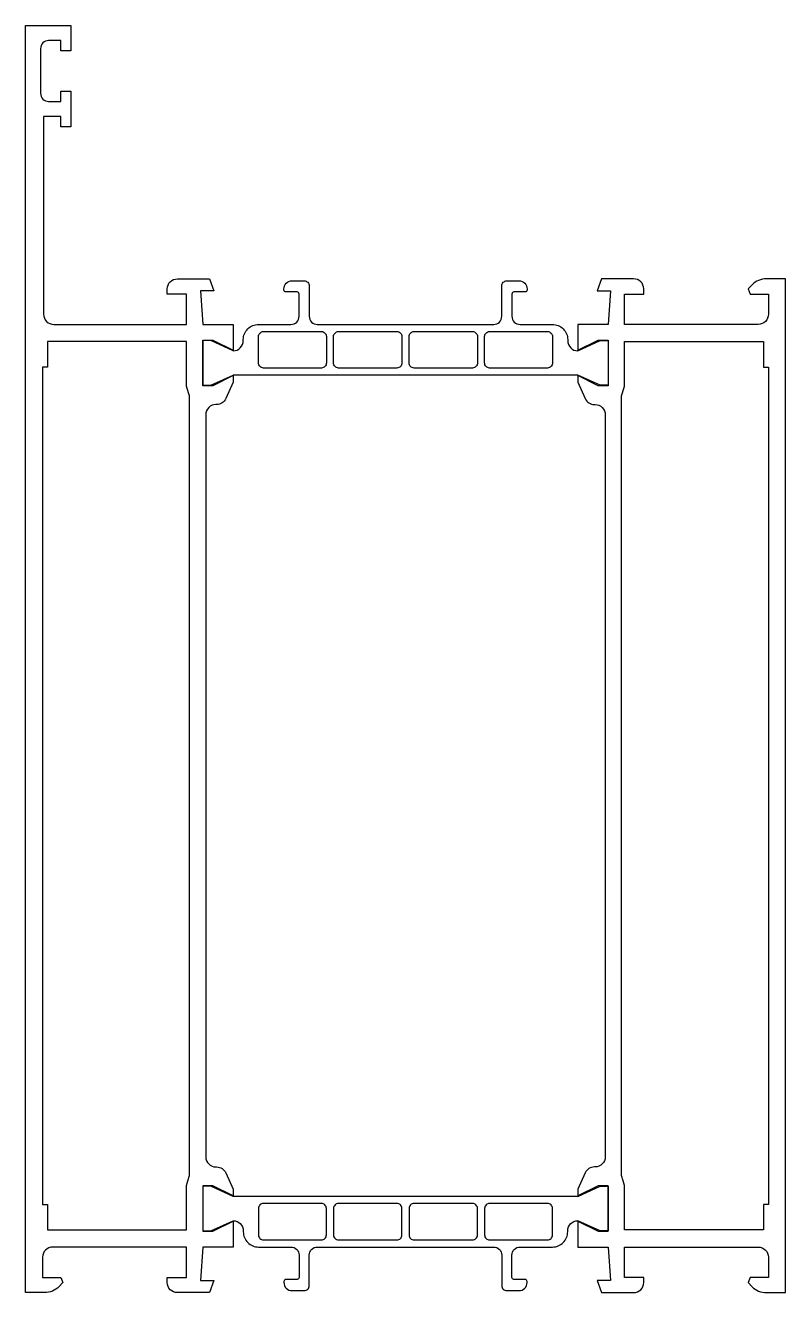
# Model space of a CAD drawing. Header units: millimetres. Extents: x 0 to 75, y 0 to 125.
import ezdxf

# ---------------------------------------------------------------- set-up
doc = ezdxf.new("R2010")
doc.units = ezdxf.units.MM

msp = doc.modelspace()

# ---------------------------------------------------------------- linework, layer by layer
for points in [[(20.5, 10.2), (20.5, 9.5), (18.3, 10.5), (17.5, 10.5), (17.5, 6.1), (18.3, 6.1), (20.5, 7.1), (20.5, 4.5), (17.5, 4.5), (17.28, 1.2), (18.59, 1.2), (18.15, 0), (15, 0, -0.414214), (14, 1), (14, 1.5), (15.9, 1.5), (15.9, 4.5), (2.7, 4.5, 0.414214), (1.7, 3.5), (1.7, 1.5), (3.5, 1.5), (3.71, 0.99), (3.31, 0.59, -0.198912), (1.9, 0), (0, 0), (0, 125), (4.5, 125), (4.5, 122.5), (3.5, 122.5), (3.5, 123.5), (2.3, 123.5, 0.414214), (1.5, 122.7), (1.5, 118.3, 0.414214), (2.3, 117.5), (3.5, 117.5), (3.5, 118.5), (4.5, 118.5), (4.5, 115), (3.5, 115), (3.5, 116), (1.8, 116), (1.8, 96.5, 0.414214), (2.8, 95.5), (15.9, 95.5), (15.9, 98.5), (14, 98.5), (14, 99, -0.414214), (15, 100), (18.15, 100), (18.59, 98.8), (17.28, 98.8), (17.5, 95.5), (20.5, 95.5), (20.5, 92.9), (18.3, 93.9), (17.5, 93.9), (17.5, 89.5), (18.3, 89.5), (20.5, 90.5), (20.5, 89.8), (19.77, 88.19, -0.294108), (18.86, 87.6), (18.8, 87.6, 0.414214), (17.8, 86.6), (17.8, 13.4, 0.414214), (18.8, 12.4), (18.86, 12.4, -0.294108), (19.77, 11.81), (20.5, 10.2)], [(54.5, 92.9), (54.5, 92.95), (56.5, 93.95), (57.5, 93.95), (57.5, 89.45), (56.5, 89.45), (54.5, 90.45), (54.5, 90.5), (20.5, 90.5), (20.5, 90.45), (18.5, 89.45), (17.5, 89.45), (17.5, 93.95), (18.5, 93.95), (20.5, 92.95), (20.5, 92.9, 0.414214), (21.5, 93.9), (21.5, 94, -0.414214), (23, 95.5), (26.2, 95.5, 0.414214), (27, 96.3), (27, 98.5, 0.414214), (26.8, 98.7), (25.7, 98.7, -0.414214), (25.5, 98.9), (25.5, 99, -0.414214), (26.3, 99.8), (27.5, 99.8, -0.414214), (28, 99.3), (28, 96.3, 0.414214), (28.8, 95.5), (46.2, 95.5, 0.414214), (47, 96.3), (47, 99.3, -0.414214), (47.5, 99.8), (48.7, 99.8, -0.414214), (49.5, 99), (49.5, 98.9, -0.414214), (49.3, 98.7), (48.2, 98.7, 0.414214), (48, 98.5), (48, 96.3, 0.414214), (48.8, 95.5), (52, 95.5, -0.414214), (53.5, 94), (53.5, 93.9, 0.414214), (54.5, 92.9)], [(54.5, 10.2), (54.5, 9.5), (56.7, 10.5), (57.5, 10.5), (57.5, 6.1), (56.7, 6.1), (54.5, 7.1), (54.5, 4.5), (57.5, 4.5), (57.72, 1.2), (56.41, 1.2), (56.85, 0), (60, 0, 0.414214), (61, 1), (61, 1.5), (59.1, 1.5), (59.1, 4.5), (72.3, 4.5, -0.414214), (73.3, 3.5), (73.3, 1.5), (71.5, 1.5), (71.29, 0.99), (71.69, 0.59, 0.198912), (73.1, 0), (75, 0), (75, 100), (73.1, 100, 0.198912), (71.69, 99.41), (71.29, 99.01), (71.5, 98.5), (73.3, 98.5), (73.3, 96.5, -0.414214), (72.3, 95.5), (59.1, 95.5), (59.1, 98.5), (61, 98.5), (61, 99, 0.414214), (60, 100), (56.85, 100), (56.41, 98.8), (57.72, 98.8), (57.5, 95.5), (54.5, 95.5), (54.5, 92.9), (56.7, 93.9), (57.5, 93.9), (57.5, 89.5), (56.7, 89.5), (54.5, 90.5), (54.5, 89.8), (55.23, 88.19, 0.294108), (56.14, 87.6), (56.2, 87.6, -0.414214), (57.2, 86.6), (57.2, 13.4, -0.414214), (56.2, 12.4), (56.14, 12.4, 0.294108), (55.23, 11.81), (54.5, 10.2)], [(1.7, 8.7), (2.2, 8.7), (2.2, 6.2), (15.9, 6.2), (15.9, 10.35, -0.112281), (16.1, 11.24, 0.112281), (16.2, 11.67), (16.2, 88.33, 0.112281), (16.1, 88.76, -0.112281), (15.9, 89.65), (15.9, 93.8), (2.2, 93.8), (2.2, 91.3), (1.7, 91.3), (1.7, 8.7)], [(23, 91.7), (23, 94.3, -0.414214), (23.5, 94.8), (29.2, 94.8, -0.414214), (29.7, 94.3), (29.7, 91.7, -0.414214), (29.2, 91.2), (23.5, 91.2, -0.414214), (23, 91.7)], [(30.4, 91.7), (30.4, 94.3, -0.414214), (30.9, 94.8), (36.65, 94.8, -0.414214), (37.15, 94.3), (37.15, 91.7, -0.414214), (36.65, 91.2), (30.9, 91.2, -0.414214), (30.4, 91.7)], [(44.6, 91.7, -0.414214), (44.1, 91.2), (38.35, 91.2, -0.414214), (37.85, 91.7), (37.85, 94.3, -0.414214), (38.35, 94.8), (44.1, 94.8, -0.414214), (44.6, 94.3), (44.6, 91.7)], [(45.3, 91.7), (45.3, 94.3, -0.414214), (45.8, 94.8), (51.5, 94.8, -0.414214), (52, 94.3), (52, 91.7, -0.414214), (51.5, 91.2), (45.8, 91.2, -0.414214), (45.3, 91.7)], [(59.1, 89.65), (59.1, 93.8), (72.8, 93.8), (72.8, 91.3), (73.3, 91.3), (73.3, 8.7), (72.8, 8.7), (72.8, 6.2), (59.1, 6.2), (59.1, 10.35, 0.112281), (58.9, 11.24, -0.112281), (58.8, 11.67), (58.8, 88.33, -0.112281), (58.9, 88.76, 0.112281), (59.1, 89.65)], [(54.5, 7.1), (54.5, 7.05), (56.5, 6.05), (57.5, 6.05), (57.5, 10.55), (56.5, 10.55), (54.5, 9.55), (54.5, 9.5), (20.5, 9.5), (20.5, 9.55), (18.5, 10.55), (17.5, 10.55), (17.5, 6.05), (18.5, 6.05), (20.5, 7.05), (20.5, 7.1, -0.414214), (21.5, 6.1), (21.5, 6, 0.414214), (23, 4.5), (26.2, 4.5, -0.414214), (27, 3.7), (27, 1.5, -0.414214), (26.8, 1.3), (25.7, 1.3, 0.414214), (25.5, 1.1), (25.5, 1, 0.414214), (26.3, 0.2), (27.5, 0.2, 0.414214), (28, 0.7), (28, 3.7, -0.414214), (28.8, 4.5), (46.2, 4.5, -0.414214), (47, 3.7), (47, 0.7, 0.414214), (47.5, 0.2), (48.7, 0.2, 0.414214), (49.5, 1), (49.5, 1.1, 0.414214), (49.3, 1.3), (48.2, 1.3, -0.414214), (48, 1.5), (48, 3.7, -0.414214), (48.8, 4.5), (52, 4.5, 0.414214), (53.5, 6), (53.5, 6.1, -0.414214), (54.5, 7.1)], [(23, 8.3), (23, 5.7, 0.414214), (23.5, 5.2), (29.2, 5.2, 0.414214), (29.7, 5.7), (29.7, 8.3, 0.414214), (29.2, 8.8), (23.5, 8.8, 0.414214), (23, 8.3)], [(30.4, 8.3), (30.4, 5.7, 0.414214), (30.9, 5.2), (36.65, 5.2, 0.414214), (37.15, 5.7), (37.15, 8.3, 0.414214), (36.65, 8.8), (30.9, 8.8, 0.414214), (30.4, 8.3)], [(44.6, 8.3, 0.414214), (44.1, 8.8), (38.35, 8.8, 0.414214), (37.85, 8.3), (37.85, 5.7, 0.414214), (38.35, 5.2), (44.1, 5.2, 0.414214), (44.6, 5.7), (44.6, 8.3)], [(45.3, 8.3), (45.3, 5.7, 0.414214), (45.8, 5.2), (51.5, 5.2, 0.414214), (52, 5.7), (52, 8.3, 0.414214), (51.5, 8.8), (45.8, 8.8, 0.414214), (45.3, 8.3)]]:
    msp.add_lwpolyline(points, format="xyb", close=True)

doc.saveas('drawing.dxf')
